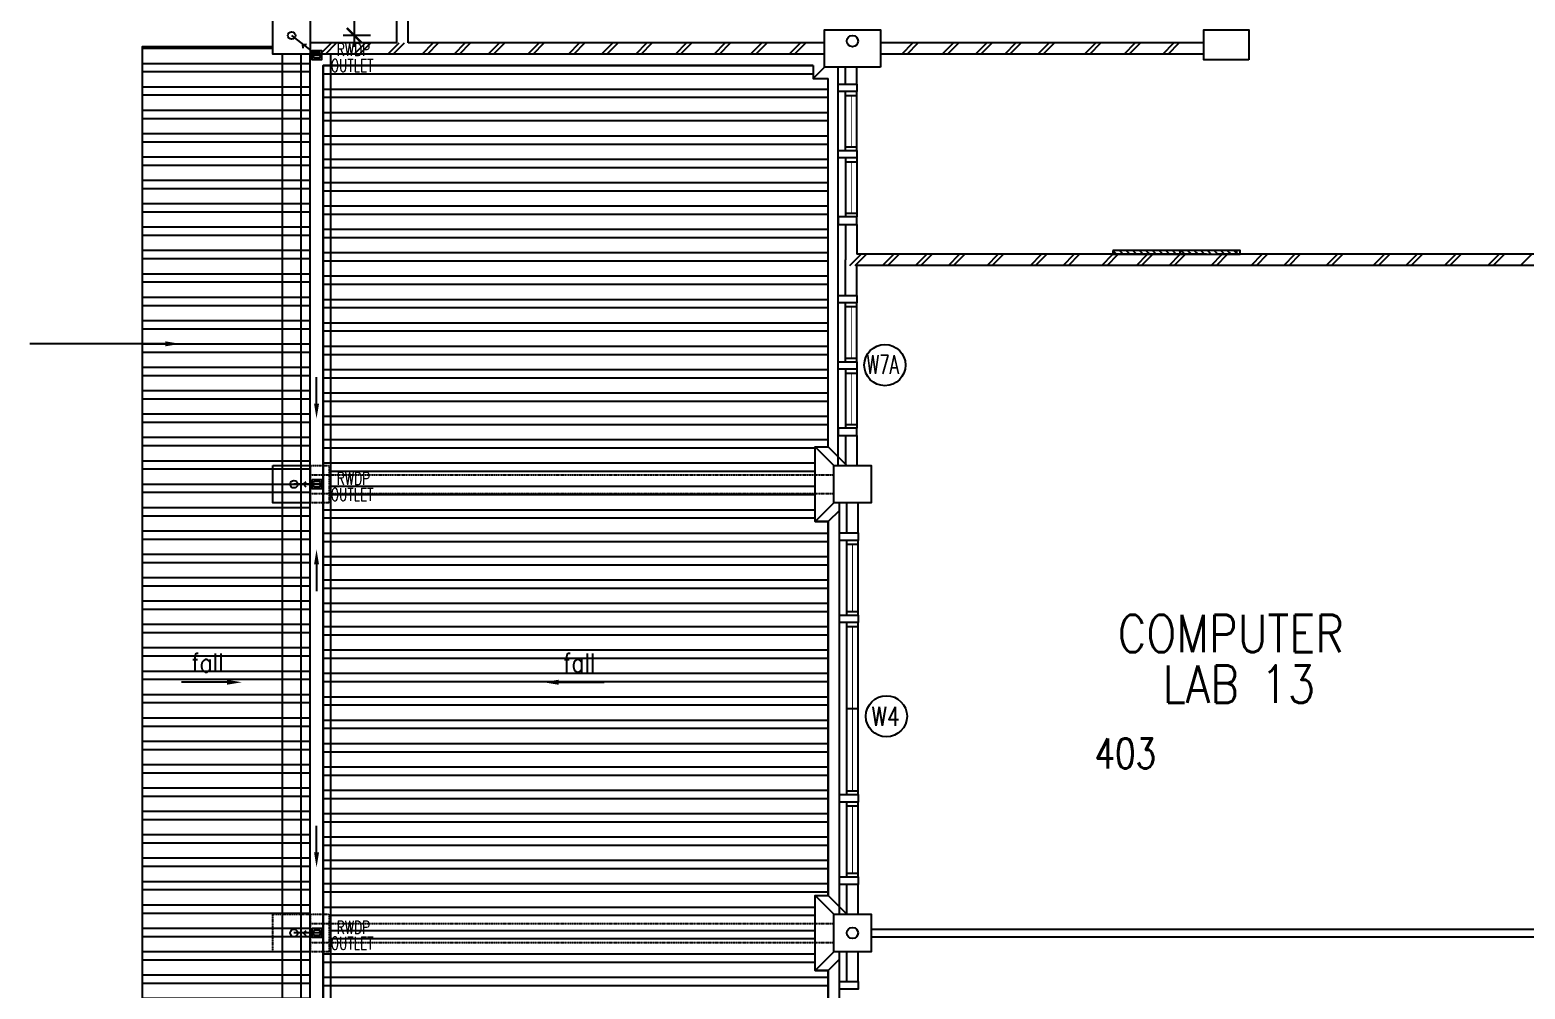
# Model space of a CAD drawing. Extents: x 2266480 to 2405436, y -858634 to -757865.
# Drawn here: x 2329519 to 2349514, y -803174 to -790349 of the extents above; entities that cross this region are included whole.
import ezdxf

# ---------------------------------------------------------------- set-up
doc = ezdxf.new("R2010")
doc.units = 0
doc.header["$LTSCALE"] = 10
doc.header["$MEASUREMENT"] = 0
doc.linetypes.add('DIVIDE', pattern=[1.25, 0.5, -0.25, 0, -0.25, 0, -0.25])
doc.linetypes.add('HIDDEN', pattern=[0.375, 0.25, -0.125])
doc.layers.get('0').update_dxf_attribs({"linetype": 'CONTINUOUS'})
doc.layers.get('DEFPOINTS').update_dxf_attribs({"linetype": 'CONTINUOUS'})
for name, color, linetype in [('BEAM', 1, 'HIDDEN'), ('COL', 3, 'CONTINUOUS'), ('DIM', 7, 'CONTINUOUS'), ('FIT', 5, 'CONTINUOUS'), ('FLASH', 35, 'CONTINUOUS'), ('FURN', 1, 'CONTINUOUS'), ('H', 1, 'CONTINUOUS'), ('hatch', 7, 'CONTINUOUS'), ('LINE', 7, 'CONTINUOUS'), ('partition', 7, 'CONTINUOUS'), ('PIPE', 5, 'DIVIDE'), ('ROOF', 7, 'CONTINUOUS'), ('RWDP', 145, 'CONTINUOUS'), ('SPEC', 7, 'CONTINUOUS'), ('T25', 7, 'CONTINUOUS'), ('T50', 4, 'CONTINUOUS'), ('WALL', 2, 'CONTINUOUS'), ('WIN', 5, 'CONTINUOUS'), ('WIN-T', 7, 'CONTINUOUS'), ('WP', 50, 'DIVIDE')]:
    doc.layers.add(name, color=color, linetype=linetype)
doc.styles.add('DIMTEXT', font='romans.shx', dxfattribs={"width": 0.8, "height": 400})
doc.styles.add('ROMANS', font='romans')
doc.styles.get("Standard").update_dxf_attribs({"font": 'ROMANS.SHX'})
doc.dimstyles.new('STANDARD$0', dxfattribs={"dimscale": 0, "dimtxt": 8, "dimasz": 6, "dimexe": 1, "dimexo": 1, "dimgap": 3, "dimtad": 1, "dimdec": 0, "dimlfac": -1, "dimrnd": 1, "dimzin": 0, "dimdsep": 46, "dimtxsty": 'Standard', "dimcen": 0, "dimclrd": 5, "dimclre": 250, "dimadec": 0, "dimazin": 0, "dimtfac": 1, "dimtdec": 4, "dimtofl": 0, "dimtmove": 0, "dimatfit": 3, "dimfxl": 1, "dimtolj": 1, "dimtzin": 0, "dimarcsym": 0})
pattern_1 = [(0, (0, 0), (1e-13, 312.5), []), (0, (110.5, 110.5), (1e-13, 312.5), [])]

# ---------------------------------------------------------------- blocks, each defined once
blk = doc.blocks.new('_ARCHTICK')
at = {"color": 0, "linetype": 'ByBlock', "const_width": 0.15}
blk.add_lwpolyline([(-0.5, -0.5), (0.5, 0.5)], dxfattribs=at)
blk = doc.blocks.new('*D111')
at = {"layer": 'DEFPOINTS', "color": 0, "transparency": 16777216}
for p in [(2333858, -789474), (2334225, -789474), (2334225, -790424)]:
    blk.add_point(p, dxfattribs=at)
at = {"layer": 'DIM', "color": 7, "lineweight": -2, "transparency": 16777216}
for p, q in [((2333858, -790574), (2333858, -789324)), ((2334075, -789474), (2333708, -789474)), ((2334075, -790424), (2333708, -790424))]:
    blk.add_line(p, q, dxfattribs=at)
at = {"layer": 'DIM', "color": 7, "lineweight": -2, "transparency": 16777216, "xscale": 200, "yscale": 200, "zscale": 200}
for p, rotation in [((2333858, -789474), 90), ((2333858, -790424), 270)]:
    blk.add_blockref('_ARCHTICK', p, dxfattribs=dict(at, rotation=rotation))
at = {"layer": 'DIM', "color": 7, "transparency": 16777216, "insert": (2333658, -789949), "char_height": 200, "attachment_point": 5, "rotation": 90, "style": 'ROMANS'}
blk.add_mtext('\\A1;950', dxfattribs=at)
blk = doc.blocks.new('100FT')
at = {"layer": 'PIPE', "linetype": 'Continuous'}
blk.add_circle((0, 0), 50, dxfattribs=at)
at = {"layer": 'WP', "linetype": 'Continuous'}
for p, q in [((-37, 34), (37, 34)), ((-50, -3), (50, -3)), ((-34, -37), (34, -37))]:
    blk.add_line(p, q, dxfattribs=at)
blk = doc.blocks.new('A$C7CE3714C')
at = {"layer": 'FIT'}
blk.add_lwpolyline([(0, 0), (126, 0), (126, 126), (0, 126)], close=True, dxfattribs=at)
at = {"layer": 'FIT', "xscale": -1}
blk.add_blockref('100FT', (63, 66), dxfattribs=at)

msp = doc.modelspace()

# ---------------------------------------------------------------- hatches: boundary and pattern name
at = {"layer": 'FURN', "linetype": 'Continuous'}
h = msp.add_hatch(dxfattribs=at)
h.set_pattern_fill('ANSI31', color=256, scale=500, angle=-270, style=0)
h.set_pattern_definition([(315, (2672468.19, 865558.16), (44.1941738, 44.1941739), [])])
h.paths.add_polyline_path([(2344003.1, -793349.1), (2344003.1, -793299.1), (2344903.1, -793299.1), (2344903.1, -793349.1)])
h = msp.add_hatch(dxfattribs=at)
h.set_pattern_fill('ANSI31', color=256, scale=500, angle=-270, style=0)
h.set_pattern_definition([(315, (2672732.12, 865409.85), (44.1941738, 44.1941739), [])])
h.paths.add_polyline_path([(2345653.1, -793299.1), (2345653.1, -793349.1), (2344903.1, -793349.1), (2344903.1, -793299.1)])
at = {"layer": 'hatch'}
h = msp.add_hatch(dxfattribs=at)
h.set_pattern_fill('STEEL', color=0, scale=2500, angle=315, style=0)
h.set_pattern_definition([(0, (-93844.1, -845907), (1e-13, 312.5), []), (0, (-93733.62, -845796.5), (1e-13, 312.5), [])])
h.paths.add_polyline_path([(2333269.4, -790674.1), (2332769.4, -790674.1), (2332769.4, -790574.1), (2331019.4, -790574.1), (2331019.4, -838674.1), (2333269.4, -838674.1)])
h = msp.add_hatch(dxfattribs=at)
h.set_pattern_fill('STEEL', color=0, scale=2500, angle=315, style=0)
h.set_pattern_definition(pattern_1)
h.paths.add_polyline_path([(2337081.9, -790824.1), (2333543.5, -790824.1), (2333543.5, -796299.1), (2337081.9, -796299.1)])
h.paths.add_polyline_path([(2333543.5, -790824.1), (2333441.4, -790824.1), (2333441.4, -796174.1), (2333519.4, -796174.1), (2333519.4, -796299.1), (2333543.5, -796299.1)])
h.paths.add_polyline_path([(2337081.9, -796299.1), (2340019.4, -796299.1), (2340019.4, -795924.1), (2340194.4, -795924.1), (2340194.4, -790999.1), (2339994.4, -790999.1), (2339994.4, -790824.1), (2337081.9, -790824.1)])
h.paths.add_polyline_path([(2337081.9, -796299.1), (2337081.9, -796424.1), (2340019.4, -796424.1), (2340019.4, -796299.1)])
h.paths.add_polyline_path([(2337081.9, -796424.1), (2337081.9, -796549.1), (2340019.4, -796549.1), (2340019.4, -796424.1)])
h.paths.add_polyline_path([(2333543.5, -796424.1), (2333543.5, -796549.1), (2337081.9, -796549.1), (2337081.9, -796424.1)])
h.paths.add_polyline_path([(2337081.9, -796424.1), (2337081.9, -796299.1), (2333543.5, -796299.1), (2333543.5, -796424.1)])
h.paths.add_polyline_path([(2333515.9, -790953.3), (2334212.9, -790953.3), (2334212.9, -790698.3), (2333515.9, -790698.3)], flags=9)
h.paths.add_polyline_path([(2333603.6, -796475.8), (2334141.9, -796475.8), (2334141.9, -796220.8), (2333603.6, -796220.8)], flags=9)
h.paths.add_polyline_path([(2333515.9, -796688.8), (2334212.9, -796688.8), (2334212.9, -796433.8), (2333515.9, -796433.8)], flags=9)
h = msp.add_hatch(dxfattribs=at)
h.set_pattern_fill('STEEL', color=0, scale=2500, angle=315, style=0)
h.set_pattern_definition(pattern_1)
h.paths.add_polyline_path([(2337081.9, -796549.1), (2333543.5, -796549.1), (2333543.5, -802299.1), (2337081.9, -802299.1)])
h.paths.add_polyline_path([(2337081.9, -802299.1), (2340019.4, -802299.1), (2340019.4, -801924.1), (2340194.4, -801924.1), (2340194.4, -796924.1), (2340019.4, -796924.1), (2340019.4, -796549.1), (2337081.9, -796549.1)])
h.paths.add_polyline_path([(2337081.9, -802299.1), (2337081.9, -802424.1), (2340019.4, -802424.1), (2340019.4, -802299.1)])
h.paths.add_polyline_path([(2340019.4, -802549.1), (2340019.4, -802424.1), (2337081.9, -802424.1), (2337081.9, -802549.1)])
h.paths.add_polyline_path([(2333543.5, -802424.1), (2333543.5, -802549.1), (2337081.9, -802549.1), (2337081.9, -802424.1)])
h.paths.add_polyline_path([(2333543.5, -802299.1), (2333543.5, -802424.1), (2337081.9, -802424.1), (2337081.9, -802299.1)])
h.paths.add_polyline_path([(2333543.5, -802549.1), (2333543.5, -808299.1), (2337081.9, -808299.1), (2337081.9, -802549.1)])
h.paths.add_polyline_path([(2337081.9, -802549.1), (2337081.9, -808299.1), (2340019.4, -808299.1), (2340019.4, -807924.1), (2340194.4, -807924.1), (2340194.4, -802924.1), (2340019.4, -802924.1), (2340019.4, -802549.1)])
h.paths.add_polyline_path([(2333543.5, -802549.1), (2333519.4, -802549.1), (2333519.4, -802674.1), (2333441.4, -802674.1), (2333441.4, -808174.1), (2333519.4, -808174.1), (2333519.4, -808299.1), (2333543.5, -808299.1)])
h.paths.add_polyline_path([(2333543.5, -796549.1), (2333519.4, -796549.1), (2333519.4, -796674.1), (2333441.4, -796674.1), (2333441.4, -802174.1), (2333519.4, -802174.1), (2333519.4, -802299.1), (2333543.5, -802299.1)])
h.paths.add_polyline_path([(2333603.6, -802475.8), (2334141.9, -802475.8), (2334141.9, -802220.8), (2333603.6, -802220.8)], flags=9)
h.paths.add_polyline_path([(2333515.9, -796688.8), (2334212.9, -796688.8), (2334212.9, -796433.8), (2333515.9, -796433.8)], flags=9)
h.paths.add_polyline_path([(2336608.5, -798998), (2337148.4, -798998), (2337148.4, -798623), (2336608.5, -798623)], flags=9)
h.paths.add_polyline_path([(2333515.9, -802688.8), (2334212.9, -802688.8), (2334212.9, -802433.8), (2333515.9, -802433.8)], flags=9)
h.paths.add_polyline_path([(2333603.6, -808475.8), (2334141.9, -808475.8), (2334141.9, -808220.8), (2333603.6, -808220.8)], flags=9)

# ---------------------------------------------------------------- linework, layer by layer
at = {"color": 0}
for p, q in [((2340327.4, -793424.1), (2340327.4, -790849.1)), ((2340327.4, -796174.1), (2340327.4, -793424.1)), ((2340344.4, -802174.1), (2340344.4, -796674.1)), ((2340344.4, -808174.1), (2340344.4, -802674.1))]:
    msp.add_line(p, q, dxfattribs=at)
at = {"layer": 'BEAM', "color": 0}
for p, q in [((2333269.4, -796299.1), (2340269.4, -796299.1)), ((2333269.4, -796549.1), (2340269.4, -796549.1)), ((2333269.4, -802299.1), (2340269.4, -802299.1)), ((2333269.4, -802549.1), (2340269.4, -802549.1))]:
    msp.add_line(p, q, dxfattribs=at)
for points in [[(2332769.4, -796174.1), (2333519.4, -796174.1), (2333519.4, -796674.1), (2332769.4, -796674.1)], [(2332769.4, -802174.1), (2333269.4, -802174.1), (2333269.4, -802674.1), (2332769.4, -802674.1)], [(2332769.4, -802174.1), (2333519.4, -802174.1), (2333519.4, -802674.1), (2332769.4, -802674.1)]]:
    msp.add_lwpolyline(points, close=True, dxfattribs=at)
at = {"layer": 'COL', "color": 0}
for points in [[(2332769.4, -790174.1), (2333269.4, -790174.1), (2333269.4, -790674.1), (2332769.4, -790674.1)], [(2340894.4, -790849.1), (2340144.4, -790849.1), (2340144.4, -790349.1), (2340894.4, -790349.1)], [(2345819.4, -790749.1), (2345219.4, -790749.1), (2345219.4, -790349.1), (2345819.4, -790349.1)], [(2332769.4, -796174.1), (2333269.4, -796174.1), (2333269.4, -796674.1), (2332769.4, -796674.1)], [(2340269.4, -796174.1), (2340769.4, -796174.1), (2340769.4, -796674.1), (2340269.4, -796674.1)], [(2340269.4, -802174.1), (2340769.4, -802174.1), (2340769.4, -802674.1), (2340269.4, -802674.1)]]:
    msp.add_lwpolyline(points, close=True, dxfattribs=at)
at = {"layer": 'FLASH', "color": 0}
for p, q in [((2333441.4, -790824.1, 0), (2339994.4, -790824.1)), ((2339994.4, -790824.1), (2339994.4, -790999.1)), ((2339994.4, -790999.1), (2340144.4, -790849.1)), ((2339994.4, -790999.1), (2340194.4, -790999.1)), ((2340194.4, -795924.1), (2340194.4, -790999.1)), ((2340019.4, -795924.1), (2340269.4, -796174.1)), ((2340019.4, -795924.1), (2340194.4, -795924.1)), ((2340019.4, -796924.1), (2340019.4, -795924.1)), ((2340444.4, -796174.1), (2340194.4, -795924.1)), ((2340269.4, -796674.1), (2340019.4, -796924.1)), ((2340344.4, -796774.1), (2340194.4, -796924.1)), ((2340019.4, -796924.1), (2340194.4, -796924.1)), ((2340194.4, -796924.1), (2340194.4, -801924.1)), ((2340019.4, -801924.1), (2340269.4, -802174.1)), ((2340019.4, -801924.1), (2340194.4, -801924.1)), ((2340019.4, -802924.1), (2340019.4, -801924.1)), ((2340194.4, -801924.1), (2340444.4, -802174.1)), ((2340269.4, -802674.1), (2340019.4, -802924.1)), ((2340344.4, -802774.1), (2340194.4, -802924.1)), ((2340019.4, -802924.1), (2340194.4, -802924.1)), ((2340194.4, -802924.1), (2340194.4, -807924.1))]:
    msp.add_line(p, q, dxfattribs=at)
at = {"layer": 'FURN', "linetype": 'Continuous'}
for points in [[(2344003.1, -793299.1), (2344003.1, -793349.1), (2344903.1, -793349.1), (2344903.1, -793299.1)], [(2344903.1, -793299.1), (2344903.1, -793349.1), (2345653.1, -793349.1), (2345653.1, -793299.1)], [(2345653.1, -793299.1), (2345653.1, -793349.1), (2345703.1, -793349.1), (2345703.1, -793299.1)]]:
    msp.add_lwpolyline(points, close=True, dxfattribs=at)
at = {"layer": 'H', "color": 0}
for p, q in [((2333400.4, -790674.1), (2333550.4, -790524.1)), ((2333471.1, -790674.1), (2333621.1, -790524.1)), ((2333857.2, -790674.1), (2334007.2, -790524.1)), ((2333927.9, -790674.1), (2334077.9, -790524.1)), ((2334307, -790674.1), (2334457, -790524.1)), ((2334377.7, -790674.1), (2334527.7, -790524.1)), ((2334763.8, -790674.1), (2334913.8, -790524.1)), ((2334834.5, -790674.1), (2334984.5, -790524.1)), ((2335191.6, -790674.1), (2335341.6, -790524.1)), ((2335262.3, -790674.1), (2335412.3, -790524.1)), ((2335648.4, -790674.1), (2335798.4, -790524.1)), ((2335719.1, -790674.1), (2335869.1, -790524.1)), ((2336177.9, -790674.1), (2336327.9, -790524.1)), ((2336248.6, -790674.1), (2336398.6, -790524.1)), ((2336720.5, -790674.1), (2336870.5, -790524.1)), ((2336791.2, -790674.1), (2336941.2, -790524.1)), ((2337164.5, -790674.1), (2337314.5, -790524.1)), ((2337235.3, -790674.1), (2337385.3, -790524.1)), ((2337621.4, -790674.1), (2337771.4, -790524.1)), ((2337692.1, -790674.1), (2337842.1, -790524.1)), ((2338150.8, -790674.1), (2338300.8, -790524.1)), ((2338221.5, -790674.1), (2338371.5, -790524.1)), ((2338668.4, -790674.1), (2338818.4, -790524.1)), ((2338739.2, -790674.1), (2338889.2, -790524.1)), ((2339156.8, -790674.1), (2339306.8, -790524.1)), ((2339227.5, -790674.1), (2339377.5, -790524.1)), ((2339674.4, -790674.1), (2339824.4, -790524.1)), ((2339745.2, -790674.1), (2339895.2, -790524.1)), ((2341177.9, -790674.1), (2341327.9, -790524.1)), ((2341248.6, -790674.1), (2341398.6, -790524.1)), ((2341720.5, -790674.1), (2341870.5, -790524.1)), ((2341791.2, -790674.1), (2341941.2, -790524.1)), ((2342164.5, -790674.1), (2342314.5, -790524.1)), ((2342235.3, -790674.1), (2342385.3, -790524.1)), ((2342554.5, -790674.1), (2342704.5, -790524.1)), ((2342625.2, -790674.1), (2342775.2, -790524.1)), ((2342998.5, -790674.1), (2343148.5, -790524.1)), ((2343069.3, -790674.1), (2343219.3, -790524.1)), ((2343621.4, -790674.1), (2343771.4, -790524.1)), ((2343692.1, -790674.1), (2343842.1, -790524.1)), ((2344150.8, -790674.1), (2344300.8, -790524.1)), ((2344221.5, -790674.1), (2344371.5, -790524.1)), ((2344668.4, -790674.1), (2344818.4, -790524.1)), ((2344739.2, -790674.1), (2344889.2, -790524.1)), ((2340485.6, -793499.1), (2340635.6, -793349.1)), ((2340556.4, -793499.1), (2340706.4, -793349.1)), ((2340923, -793499.1), (2341073, -793349.1)), ((2340993.7, -793499.1), (2341143.7, -793349.1)), ((2341363.9, -793499.1), (2341513.9, -793349.1)), ((2341434.6, -793499.1), (2341584.6, -793349.1)), ((2341801.2, -793499.1), (2341951.2, -793349.1)), ((2341871.9, -793499.1), (2342021.9, -793349.1)), ((2342318.8, -793499.1), (2342468.8, -793349.1)), ((2342389.5, -793499.1), (2342539.5, -793349.1)), ((2342898.2, -793499.1), (2343048.2, -793349.1)), ((2342968.9, -793499.1), (2343118.9, -793349.1)), ((2343335.5, -793499.1), (2343485.5, -793349.1)), ((2343406.2, -793499.1), (2343556.2, -793349.1)), ((2343853.1, -793499.1), (2344003.1, -793349.1)), ((2343923.8, -793499.1), (2344073.8, -793349.1)), ((2344315.3, -793499.1), (2344465.3, -793349.1)), ((2344386, -793499.1), (2344536, -793349.1)), ((2344752.6, -793499.1), (2344902.6, -793349.1)), ((2344823.3, -793499.1), (2344973.3, -793349.1)), ((2345314.6, -793499.1), (2345464.6, -793349.1)), ((2345385.3, -793499.1), (2345535.3, -793349.1)), ((2345849.5, -793499.1), (2345999.5, -793349.1)), ((2345920.3, -793499.1), (2346070.3, -793349.1)), ((2346286.9, -793499.1), (2346436.9, -793349.1)), ((2346357.6, -793499.1), (2346507.6, -793349.1)), ((2346855.9, -793499.1), (2347005.9, -793349.1)), ((2346926.6, -793499.1), (2347076.6, -793349.1)), ((2347482.6, -793499.1), (2347632.6, -793349.1)), ((2347553.3, -793499.1), (2347703.3, -793349.1)), ((2347919.9, -793499.1), (2348069.9, -793349.1)), ((2347990.6, -793499.1), (2348140.6, -793349.1)), ((2348437.5, -793499.1), (2348587.5, -793349.1)), ((2348508.2, -793499.1), (2348658.2, -793349.1)), ((2349016.9, -793499.1), (2349166.9, -793349.1)), ((2349087.6, -793499.1), (2349237.6, -793349.1)), ((2349454.2, -793499.1), (2349604.2, -793349.1))]:
    msp.add_line(p, q, dxfattribs=at)
at = {"layer": 'hatch', "color": 0}
for points in [[(2333269.4, -790674.1), (2332769.4, -790674.1), (2332769.4, -790574.1), (2331019.4, -790574.1), (2331019.4, -838674.1), (2333269.4, -838674.1), (2333269.4, -790674.1)], [(2339994.4, -790824.1), (2339994.4, -790999.1), (2340194.4, -790999.1)]]:
    msp.add_lwpolyline(points, dxfattribs=at)
at = {"layer": 'hatch', "color": 0, "elevation": 0}
for points in [[(2339994.4, -790824.1), (2333441.4, -790824.1), (2333441.4, -838674.1), (2340019.4, -838674.1), (2340019.4, -837924.1), (2340194.4, -837924.1), (2340194.4, -832924.1), (2340019.4, -832924.1), (2340019.4, -831924.1), (2340194.4, -831924.1)], [(2340194.4, -825924.1), (2340194.4, -820924.1), (2340019.4, -820924.1), (2340019.4, -819924.1), (2340194.4, -819924.1), (2340194.4, -814924.1), (2340019.4, -814924.1), (2340019.4, -813924.1), (2340194.4, -813924.1), (2340194.4, -808924.1), (2340019.4, -808924.1), (2340019.4, -807924.1), (2340194.4, -807924.1), (2340194.4, -802924.1), (2340019.4, -802924.1), (2340019.4, -801924.1), (2340194.4, -801924.1), (2340194.4, -796924.1), (2340019.4, -796924.1), (2340019.4, -795924.1), (2340194.4, -795924.1), (2340194.4, -790999.1)]]:
    msp.add_lwpolyline(points, dxfattribs=at)
at = {"layer": 'LINE', "color": 0}
msp.add_line((2331331.7, -794546.5), (2329519.4, -794546.5), dxfattribs=at)
msp.add_solid([(2331331.7, -794513.2), (2331331.7, -794579.8), (2331531.7, -794546.5)], dxfattribs=at)
at = {"layer": 'partition', "color": 0}
for p, q in [((2340769.4, -802374.1), (2349652.4, -802374.1)), ((2340769.4, -802474.1), (2349652.4, -802474.1))]:
    msp.add_line(p, q, dxfattribs=at)
at = {"layer": 'ROOF', "color": 0}
for p, q in [((2331019.4, -790574.1), (2331019.4, -838674.1)), ((2332769.4, -790574.1), (2331019.4, -790574.1)), ((2333144.4, -790674.1), (2333144.4, -838174.1)), ((2333269.4, -838674.1), (2333269.4, -790674.1)), ((2333543.5, -838674.1, 0), (2333543.5, -790674.1)), ((2333441.4, -838674.1, 0), (2333441.4, -790824.1, 0))]:
    msp.add_line(p, q, dxfattribs=at)
at = {"layer": 'RWDP', "color": 0}
for p, q in [((2333019.4, -790424.1), (2333356.3, -790688.6)), ((2333352.4, -795346.3), (2333352.4, -794990.2)), ((2333356.3, -796424.1), (2333050.7, -796424.1)), ((2333352.4, -797496.8), (2333352.4, -797852.9)), ((2333352.4, -801346.3), (2333352.4, -800990.2)), ((2333356.3, -802424.1), (2333050.7, -802424.1))]:
    msp.add_line(p, q, dxfattribs=at)
for points in [[(2333175.8, -790592.8), (2333170.7, -790542.9), (2333217.9, -790538.1)], [(2333214, -796461.8), (2333180.3, -796424.7), (2333215.5, -796392.9)], [(2333214, -802461.8), (2333180.3, -802424.7), (2333215.5, -802392.9)]]:
    msp.add_lwpolyline(points, dxfattribs=at)
for centre, radius in [((2333019.4, -790424.1), 50), ((2340519.4, -790499.1), 75), ((2333050.7, -796424.1), 50), ((2333050.7, -802424.1), 50), ((2340519.4, -802424.1), 75)]:
    msp.add_circle(centre, radius, dxfattribs=at)
for points in [[(2333385.8, -795346.3), (2333319.1, -795346.3), (2333352.4, -795546.3)], [(2333385.8, -797496.8), (2333319.1, -797496.8), (2333352.4, -797296.8)], [(2333385.8, -801346.3), (2333319.1, -801346.3), (2333352.4, -801546.3)]]:
    msp.add_solid(points, dxfattribs=at)
at = {"layer": 'SPEC', "color": 0}
for p, q in [((2332155.5, -799071.4), (2331545.5, -799071.4)), ((2336589.5, -799071.4), (2337199.5, -799071.4))]:
    msp.add_line(p, q, dxfattribs=at)
for points in [[(2332155.5, -799104.7), (2332155.5, -799038.1), (2332355.5, -799071.4)], [(2336589.5, -799104.7), (2336589.5, -799038.1), (2336389.5, -799071.4)]]:
    msp.add_solid(points, dxfattribs=at)
at = {"layer": 'WALL', "color": 0}
for p, q in [((2334427.4, -790524.1), (2334427.4, -789974.1)), ((2334577.4, -790524.1), (2334577.4, -789974.1)), ((2334427.4, -790524.1), (2333269.4, -790524.1)), ((2340144.4, -790524.1), (2334577.4, -790524.1)), ((2345219.4, -790524.1), (2340894.4, -790524.1)), ((2332894.4, -790674.1), (2332894.4, -838174.1)), ((2340144.4, -790674.1), (2333269.4, -790674.1)), ((2345219.4, -790674.1), (2340894.4, -790674.1)), ((2340427.4, -791074.1), (2340427.4, -790849.1)), ((2340577.4, -791074.1), (2340577.4, -790849.1)), ((2340427.4, -792949.1), (2340427.4, -793424.1)), ((2340577.4, -792949.1), (2340577.4, -793349.1)), ((2345252.4, -793349.1), (2340577.4, -793349.1)), ((2345252.4, -793349.1), (2345402.4, -793349.1)), ((2350427.4, -793349.1), (2345402.4, -793349.1)), ((2340427.4, -793899.1), (2340427.4, -793424.1)), ((2350577.4, -793499.1), (2340577.4, -793499.1)), ((2340577.4, -793899.1), (2340577.4, -793499.1)), ((2340427.4, -795774.1), (2340427.4, -796174.1)), ((2340577.4, -795774.1), (2340577.4, -796174.1)), ((2340444.4, -797074.1), (2340444.4, -796674.1)), ((2340594.4, -797074.1), (2340594.4, -796674.1)), ((2340444.4, -802174.1), (2340444.4, -801774.1)), ((2340594.4, -802174.1), (2340594.4, -801774.1)), ((2340444.4, -803074.1), (2340444.4, -802674.1)), ((2340594.4, -803074.1), (2340594.4, -802674.1))]:
    msp.add_line(p, q, dxfattribs=at)
for points in [[(2340327.4, -791074.1), (2340577.4, -791074.1), (2340577.4, -791174.1), (2340327.4, -791174.1)], [(2340327.4, -791961.6), (2340577.4, -791961.6), (2340577.4, -792061.6), (2340327.4, -792061.6)], [(2340327.4, -792949.1), (2340577.4, -792949.1), (2340577.4, -792849.1), (2340327.4, -792849.1)], [(2340327.4, -793899.1), (2340577.4, -793899.1), (2340577.4, -793999.1), (2340327.4, -793999.1)], [(2340327.4, -794786.6), (2340577.4, -794786.6), (2340577.4, -794886.6), (2340327.4, -794886.6)], [(2340327.4, -795774.1), (2340577.4, -795774.1), (2340577.4, -795674.1), (2340327.4, -795674.1)], [(2340344.4, -797074.1), (2340594.4, -797074.1), (2340594.4, -797174.1), (2340344.4, -797174.1)], [(2340344.4, -798174.1), (2340594.4, -798174.1), (2340594.4, -798274.1), (2340344.4, -798274.1)], [(2340344.4, -800574.1), (2340594.4, -800574.1), (2340594.4, -800674.1), (2340344.4, -800674.1)], [(2340344.4, -801674.1), (2340594.4, -801674.1), (2340594.4, -801774.1), (2340344.4, -801774.1)], [(2340344.4, -803074.1), (2340594.4, -803074.1), (2340594.4, -803174.1), (2340344.4, -803174.1)]]:
    msp.add_lwpolyline(points, close=True, dxfattribs=at)
at = {"layer": 'WIN', "color": 0}
for p, q in [((2340427.4, -791961.6), (2340427.4, -791174.1)), ((2340577.4, -791961.6), (2340577.4, -791174.1)), ((2340427.4, -791224.1), (2340577.4, -791224.1)), ((2340427.4, -791911.6), (2340577.4, -791911.6)), ((2340427.4, -792061.6), (2340427.4, -792849.1)), ((2340427.4, -792111.6), (2340577.4, -792111.6)), ((2340577.4, -792061.6), (2340577.4, -792849.1)), ((2340427.4, -792799.1), (2340577.4, -792799.1)), ((2340427.4, -794786.6), (2340427.4, -793999.1)), ((2340427.4, -794049.1), (2340577.4, -794049.1)), ((2340577.4, -794786.6), (2340577.4, -793999.1)), ((2340427.4, -794736.6), (2340577.4, -794736.6)), ((2340427.4, -794886.6), (2340427.4, -795674.1)), ((2340427.4, -794936.6), (2340577.4, -794936.6)), ((2340577.4, -794886.6), (2340577.4, -795674.1)), ((2340427.4, -795624.1), (2340577.4, -795624.1)), ((2340444.4, -798174.1), (2340444.4, -797174.1)), ((2340594.4, -798174.1), (2340594.4, -797174.1)), ((2340444.4, -797224.1), (2340594.4, -797224.1)), ((2340444.4, -798124.1), (2340594.4, -798124.1)), ((2340444.4, -800574.1), (2340444.4, -798274.1)), ((2340444.4, -798324.1), (2340594.4, -798324.1)), ((2340594.4, -800574.1), (2340594.4, -798274.1)), ((2340444.4, -799424.1), (2340594.4, -799424.1)), ((2340444.4, -800524.1), (2340594.4, -800524.1)), ((2340444.4, -801674.1), (2340444.4, -800674.1)), ((2340444.4, -800724.1), (2340594.4, -800724.1)), ((2340594.4, -801674.1), (2340594.4, -800674.1)), ((2340444.4, -801624.1), (2340594.4, -801624.1))]:
    msp.add_line(p, q, dxfattribs=at)
at = {"layer": 'WIN', "color": 0, "const_width": 10, "flags": 128}
for points in [[(2340502.4, -791911.6), (2340502.4, -791224.1)], [(2340502.4, -792111.6), (2340502.4, -792799.1)], [(2340502.4, -794736.6), (2340502.4, -794049.1)], [(2340502.4, -794936.6), (2340502.4, -795624.1)], [(2340519.4, -798124.1), (2340519.4, -797224.1)], [(2340519.4, -800524.1), (2340519.4, -798324.1)], [(2340519.4, -800724.1), (2340519.4, -801624.1)]]:
    msp.add_lwpolyline(points, dxfattribs=at)
at = {"layer": 'WIN-T', "color": 0}
for centre in [(2340952.3, -794831.2), (2340973.5, -799526.2)]:
    msp.add_circle(centre, 275, dxfattribs=at)

# ---------------------------------------------------------------- block references
at = {"layer": 'T25', "color": 0, "xscale": -1, "rotation": 180}
for p in [(2333293.3, -790622.9), (2333293.3, -796358.4), (2333293.3, -802358.4)]:
    msp.add_blockref('A$C7CE3714C', p, dxfattribs=at)

# ---------------------------------------------------------------- texts
at = {"linetype": 'Continuous', "ltscale": 0.6, "style": 'DIMTEXT', "width": 0.8}
msp.add_text('403', height=400, dxfattribs=at).set_placement((2343756.5, -800222.5))
at = {"layer": 'RWDP', "color": 0, "style": 'ROMANS', "width": 0.7}
for s, p in [('RWDP', (2333623.4, -790697.8)), ('OUTLET', (2333541.4, -790910.8)), ('RWDP', (2333623.4, -796433.3)), ('OUTLET', (2333541.4, -796646.3)), ('RWDP', (2333623.4, -802433.3)), ('OUTLET', (2333541.4, -802646.3))]:
    msp.add_text(s, height=170, dxfattribs=at).set_placement(p)
at = {"layer": 'SPEC', "color": 0, "style": 'ROMANS', "width": 0.85}
for p in [(2331679.3, -798935.5), (2336650.8, -798935.5)]:
    msp.add_text('fall', height=250, dxfattribs=at).set_placement(p)
at = {"layer": 'T50', "color": 0, "style": 'ROMANS', "width": 0.85}
for s, p in [('COMPUTER', (2344066.4, -798671.2)), ('LAB 13', (2344665.9, -799346.8))]:
    msp.add_text(s, height=500, dxfattribs=at).set_placement(p)
at = {"layer": 'WIN-T', "color": 0, "style": 'ROMANS'}
for s, width, p in [('W7A', 0.65, (2340709.2, -794948.6)), ('W4', 0.8, (2340772.8, -799652))]:
    msp.add_text(s, height=250, dxfattribs=dict(at, width=width)).set_placement(p)

# ---------------------------------------------------------------- dimensions: what is measured, and where the dimension line sits
at = {"layer": 'DIM', "color": 0}
dim = msp.add_linear_dim(base=(2333858.5, -789474.1), p1=(2334224.9, -790424.1), p2=(2334224.9, -789474.1), angle=90, dimstyle='STANDARD$0', override={"dimscale": 100, "dimtxt": 2, "dimasz": 2, "dimexe": 1.5, "dimexo": 1.5, "dimgap": 1, "dimtxsty": 'ROMANS', "dimblk": 'ARCHTICK', "dimdle": 1.5, "dimclrd": 7, "dimclre": 7, "dimclrt": 7, "dimtdec": 0, "dimtmove": 2}, dxfattribs=at)
dim.commit()
dim.dimension.update_dxf_attribs({"geometry": '*D111', "text_midpoint": (2333658.5, -789949.1)})

doc.saveas('drawing.dxf')
